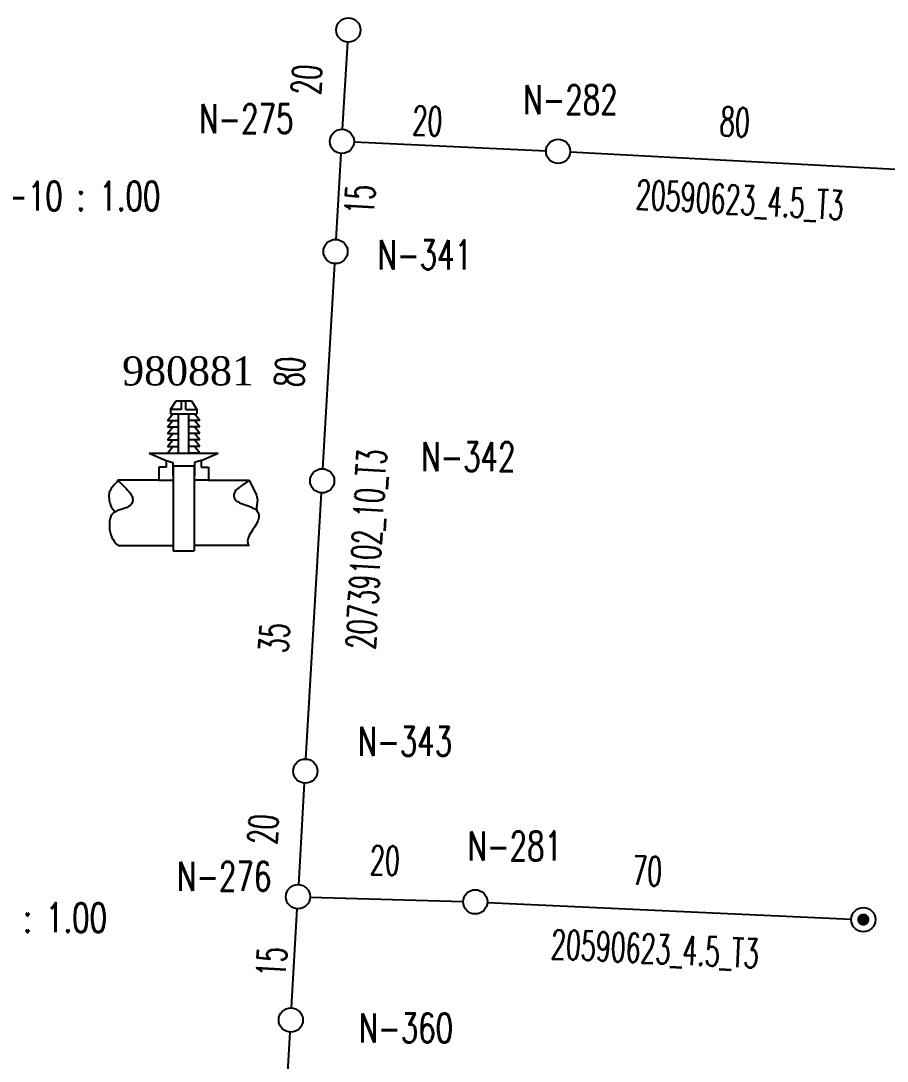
# Model space of a CAD drawing. Header units: millimetres. Extents: x -78 to 6757, y -2226 to 2184.
# Drawn here: x 2375.1 to 2553.8, y 1283.6 to 1498.2 of the extents above; entities that cross this region are included whole.
import ezdxf

# ---------------------------------------------------------------- set-up
doc = ezdxf.new("R2010")
doc.units = ezdxf.units.MM
doc.layers.add('LAYER_0', color=7, linetype='Continuous')
doc.layers.add('SYMBOLS', color=7, linetype='Continuous')
doc.styles.add('HS-BUNDLE-DIMENSION', font='ROMANS.SHX', dxfattribs={"width": 0.6, "height": 6})
doc.styles.add('HS-NODE', font='ROMANS.SHX', dxfattribs={"width": 0.7, "height": 6})
doc.styles.add('HS-PART-NO', font='ROMANS.SHX', dxfattribs={"width": 0.7, "height": 6})
doc.styles.get("Standard").update_dxf_attribs({"font": 'TIMES.TTF'})
doc.linetypes.add('20590623', pattern='A,0.0001,-0.2,[132,ltypeshp.shx,S=0.2,R=0,X=-0.2,Y=0],-0.2', length=0.4001)
doc.linetypes.add('20739102', pattern='A,0.0001,-0.2,[132,ltypeshp.shx,S=0.2,R=0,X=-0.2,Y=0],-0.2', length=0.4001)
doc.linetypes.add('ZIPPED_TUBE', pattern='A,0.0001,-0.25,["~",Standard,S=1,R=0,X=-0.3,Y=-0.6],-0.25', length=0.5001)

# ---------------------------------------------------------------- blocks, each defined once
blk = doc.blocks.new('A$C3CDF263F')
at = {"layer": 'SYMBOLS', "color": 7}
for points in [[(14.14, 32.4), (15.39, 34.4)], [(15.39, 34.4), (18.89, 34.4)], [(16.64, 32.4), (16.64, 34.4)], [(17.64, 32.4), (17.64, 34.4)], [(18.89, 34.4), (20.14, 32.4)], [(13.44, 29.9), (14.64, 31.4)], [(16.64, 32.4), (14.14, 32.4)], [(14.14, 32.4), (14.14, 31.4)], [(14.14, 31.4), (20.14, 31.4)], [(15.98, 22.4), (15.98, 31.4)], [(17.64, 32.4), (20.14, 32.4)], [(18.28, 22.4), (18.28, 31.4)], [(20.84, 29.9), (19.64, 31.4)], [(20.14, 32.4), (20.14, 31.4)], [(13.43, 28.4), (14.64, 29.9)], [(13.44, 29.9), (15.99, 29.9)], [(20.84, 29.9), (18.29, 29.9)], [(20.84, 28.4), (19.64, 29.9)], [(13.43, 28.4), (15.98, 28.4)], [(13.43, 26.9), (14.63, 28.4)], [(13.43, 26.9), (15.98, 26.9)], [(13.43, 25.4), (14.63, 26.9)], [(20.83, 28.4), (18.28, 28.4)], [(20.83, 26.9), (18.28, 26.9)], [(20.84, 25.4), (19.63, 26.9)], [(20.84, 26.9), (19.64, 28.4)], [(13.43, 25.4), (15.98, 25.4)], [(13.43, 23.9), (14.63, 25.4)], [(13.43, 23.9), (15.98, 23.9)], [(13.43, 22.4), (14.63, 23.9)], [(20.83, 25.4), (18.28, 25.4)], [(20.83, 23.9), (18.28, 23.9)], [(20.83, 23.9), (19.63, 25.4)], [(20.83, 22.4), (19.63, 23.9)], [(9.23, 22.4), (13.13, 20.7)], [(9.23, 22.4), (25.03, 22.4)], [(13.43, 22.4), (15.98, 22.4)], [(20.83, 22.4), (18.28, 22.4)], [(21.13, 20.7), (25.03, 22.4)], [(11.43, 19.2), (11.43, 16.2)], [(13.13, 19.2), (11.43, 19.2)], [(13.13, 20.7), (14.63, 20.2)], [(13.13, 20.7), (13.13, 19.2)], [(14.63, 20.2), (14.63, 17.2)], [(14.73, 19.5), (14.73, 0)], [(14.73, 19.5), (19.53, 19.5)], [(19.53, 19.5), (19.53, 0)], [(21.13, 20.7), (19.63, 20.2)], [(19.63, 20.2), (19.63, 17.2)], [(21.13, 20.7), (21.13, 19.2)], [(21.13, 19.2), (22.83, 19.2)], [(22.83, 19.2), (22.83, 16.2)], [(14.63, 17.2), (14.73, 17.2)], [(19.63, 17.2), (19.53, 17.2)], [(2.13, 16.2), (1.78, 15.69), (1.31, 15.22), (0.89, 14.73), (0.69, 14.49), (0.49, 14.24), (0.35, 13.97), (0.2, 13.7), (0.09, 13.42), (0.05, 13.11), (0, 12.75), (0, 12.36), (0.03, 11.97), (0.06, 11.58), (0.14, 11.18), (0.25, 10.81), (0.37, 10.43), (0.53, 10.08), (0.73, 9.76), (0.94, 9.44), (1.19, 9.17), (1.49, 8.96)], [(2.13, 16.2), (2.4, 15.79), (2.77, 15.4), (3.16, 15.01), (3.54, 14.62), (3.95, 14.24), (4.32, 13.85), (4.68, 13.45), (5, 13.05), (5.21, 12.63), (5.31, 12.41), (5.38, 12.2), (5.42, 11.97), (5.45, 11.75), (5.45, 11.51), (5.4, 11.27), (5.36, 11.03), (5.25, 10.82), (5.11, 10.64), (4.97, 10.47), (4.78, 10.32), (4.57, 10.19), (4.15, 9.93), (3.61, 9.74), (3.06, 9.56), (2.51, 9.38), (1.95, 9.21), (1.49, 8.96), (1.25, 8.83), (1.04, 8.69), (0.87, 8.52), (0.7, 8.35), (0.56, 8.16), (0.47, 7.93), (0.26, 7.39), (0.15, 6.79), (0.12, 6.17), (0.1, 5.55), (0.16, 4.91), (0.31, 4.29), (0.45, 3.67), (0.68, 3.08), (0.99, 2.55), (1.29, 2.02), (1.68, 1.56), (2.13, 1.2)], [(11.43, 16.2), (2.13, 16.2)], [(11.43, 16.2), (14.73, 16.2)], [(22.83, 16.2), (19.53, 16.2)], [(22.83, 16.2), (32.13, 16.2)], [(32.13, 16.2), (31.84, 15.9), (31.47, 15.62), (31.07, 15.35), (30.68, 15.08), (30.27, 14.81), (29.89, 14.53), (29.52, 14.26), (29.19, 13.96), (28.96, 13.64), (28.85, 13.47), (28.76, 13.3), (28.7, 13.11), (28.65, 12.93), (28.63, 12.74), (28.65, 12.53), (28.68, 12.24), (28.78, 12), (28.93, 11.79), (29.08, 11.58), (29.28, 11.41), (29.52, 11.26), (29.99, 10.95), (30.61, 10.73), (31.25, 10.52), (31.89, 10.3), (32.55, 10.09), (33.09, 9.8), (33.36, 9.65), (33.6, 9.49), (33.8, 9.29), (34, 9.09), (34.16, 8.86), (34.25, 8.6), (34.36, 8.29), (34.38, 7.98), (34.34, 7.67), (34.3, 7.35), (34.2, 7.03), (34.07, 6.71), (33.79, 6.06), (33.35, 5.41), (32.93, 4.76), (32.52, 4.12), (32.13, 3.48), (31.93, 2.88), (31.84, 2.58), (31.79, 2.29), (31.81, 2.01), (31.84, 1.73), (31.94, 1.46), (32.13, 1.2)], [(32.13, 16.2), (32.44, 15.51), (32.82, 14.83), (33.17, 14.15), (33.51, 13.46), (33.83, 12.77), (34, 12.02), (34.06, 11.77), (34.06, 11.49), (34.02, 11.2), (33.99, 10.91), (33.93, 10.62), (33.89, 10.33), (33.84, 10.05), (33.81, 9.77), (33.85, 9.52), (33.88, 9.27), (33.97, 9.05), (34.16, 8.86)], [(2.13, 1.2), (14.73, 1.2)], [(32.13, 1.2), (19.53, 1.2)], [(14.73, 0), (19.53, 0)]]:
    blk.add_lwpolyline(points, dxfattribs=at)
blk = doc.blocks.new('498108720')
at = {"layer": 'LAYER_0', "color": 7, "linetype": 'Continuous', "xscale": 0.9000000000000004, "yscale": 0.8999999999999999, "zscale": 0.9}
blk.add_blockref('A$C3CDF263F', (95.67, 20.67), dxfattribs=at)
at = {"layer": 'LAYER_0', "color": 7, "linetype": 'Continuous', "insert": (98.4, 60.78), "char_height": 6, "width": 590.658, "attachment_point": 1}
blk.add_mtext('{\\fTimes New Roman|b0|i0|c0|p18;980881}', dxfattribs=at)

msp = doc.modelspace()

# ---------------------------------------------------------------- linework, layer by layer
at = {"color": 7, "ltscale": 8}
for points in [[(2441.46, 1475.84), (2442.51, 1493.84)], [(2443.82, 1473.23), (2483.43, 1471.42)], [(2440.14, 1453.12), (2441.17, 1470.84)], [(2432.4, 1320), (2433.62, 1340.94)], [(2434.76, 1317.44), (2466.33, 1316.53)], [(2430.92, 1294.57), (2432.11, 1315.01)]]:
    msp.add_lwpolyline(points, dxfattribs=at)
at = {"color": 7, "linetype": '20590623', "ltscale": 8}
for points in [[(2488.42, 1471.17), (2565.85, 1467.05)], [(2471.33, 1316.34), (2546.4, 1312.91)]]:
    msp.add_lwpolyline(points, dxfattribs=at)
at = {"color": 7, "linetype": '20739102', "ltscale": 8}
for points in [[(2437.39, 1405.82), (2439.85, 1448.13)], [(2433.91, 1345.93), (2437.1, 1400.83)], [(2428.37, 1250.69), (2430.63, 1289.58)]]:
    msp.add_lwpolyline(points, dxfattribs=at)
at = {"color": 7, "linetype": 'Continuous'}
msp.add_lwpolyline([(2548.28, 1312.8, 1.25, 1.25, 1), (2549.53, 1312.8, 1.25, 1.25, 1)], format="xyseb", close=True, dxfattribs=at)
for centre in [(2442.65, 1496.34), (2441.32, 1473.34), (2485.93, 1471.31), (2440, 1450.63), (2437.25, 1403.32), (2433.77, 1343.43), (2432.26, 1317.51), (2468.83, 1316.46), (2548.9, 1312.8), (2430.78, 1292.07)]:
    msp.add_circle(centre, 2.5, dxfattribs=at)

# ---------------------------------------------------------------- block references
at = {"linetype": 'ZIPPED_TUBE'}
msp.add_blockref('498108720', (2297.58, 1368.22), dxfattribs=at)

# ---------------------------------------------------------------- texts
at = {"color": 1, "linetype": 'Continuous', "ltscale": 8, "style": 'HS-BUNDLE-DIMENSION', "width": 0.6}
for s, rotation, p in [('20', 86.6728, (2436.86, 1482.83)), ('20', 357.3897, (2455.75, 1474.73)), ('80', 356.9523, (2519.16, 1474.54)), ('15', 86.6728, (2447.85, 1458.09)), ('20590623_4.5_T3', 356.9523, (2501.83, 1459.44)), ('80', 86.6728, (2433.36, 1422.54)), ('20739102_10_T3', 86.6728, (2448.17, 1368.39)), ('35', 86.6728, (2430.17, 1367.68)), ('20', 86.6728, (2427.87, 1328.17)), ('20', 358.3526, (2447.03, 1322.09)), ('70', 357.3856, (2501.09, 1319.99)), ('20590623_4.5_T3', 357.3856, (2484.34, 1304.74)), ('15', 86.6728, (2429.63, 1300.8))]:
    msp.add_text(s, height=6, rotation=rotation, dxfattribs=at).set_placement(p)
at = {"color": 5, "linetype": 'Continuous', "style": 'HS-NODE', "width": 0.7}
for s, p in [('N-282', (2478.78, 1478.98)), ('N-275', (2411.89, 1475.02)), ('N-341', (2448.73, 1446.95)), ('N-342', (2457.7, 1405.3)), ('N-343', (2444.63, 1346.56)), ('N-281', (2467.29, 1324.98)), ('N-276', (2407.31, 1318.73)), ('N-360', (2444.82, 1287.43))]:
    msp.add_text(s, height=6, dxfattribs=at).set_placement(p)
at = {"color": 200, "linetype": 'Continuous', "style": 'HS-PART-NO', "width": 0.7}
for p in [(2219.9, 1459.06), (2208.9, 1310.19)]:
    msp.add_text('SUPP 9806 105#300009552 : T-Manifold ND10-4.5-10 : 1.00', height=6, dxfattribs=at).set_placement(p)

doc.saveas('drawing.dxf')
